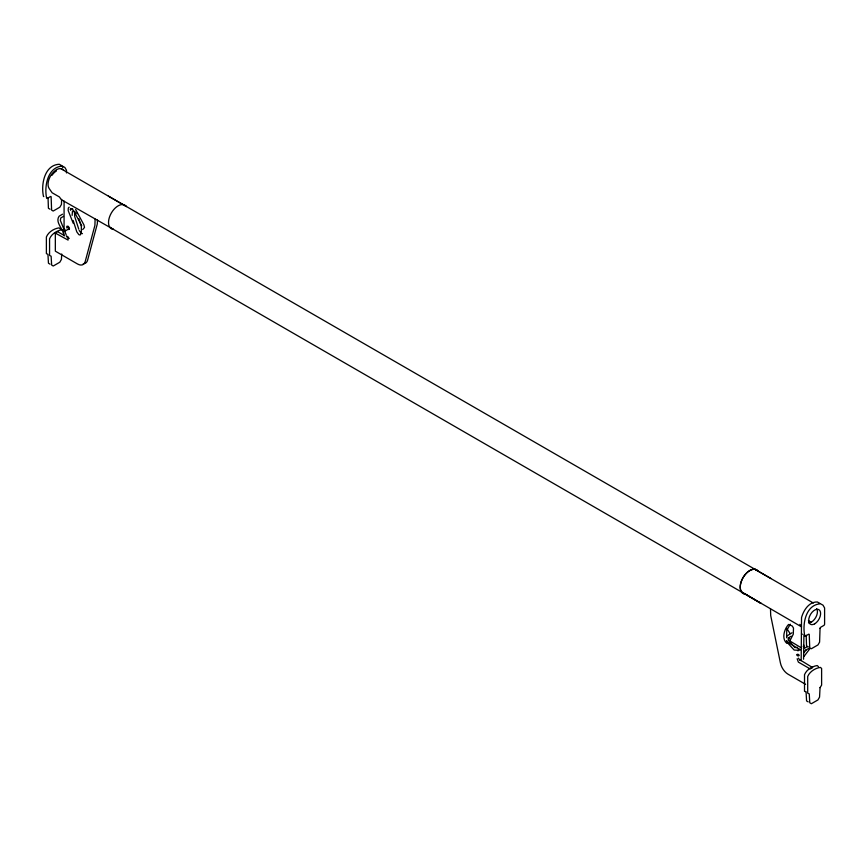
<?xml version="1.0" encoding="UTF-8"?>
<svg xmlns="http://www.w3.org/2000/svg" width="868" height="868" viewBox="0 0 868 868"><rect width="100%" height="100%" fill="white"/><g stroke="black" fill="none" stroke-linecap="round" stroke-linejoin="round"><path stroke-width="1.3" d="M64.08 230.128L64.08 201.105M786.658 637.774L786.723 630.407L790.271 624.2M797.16 658.747L798.354 662.1L810.278 668.989L812.665 667.611L799.905 659.821M798.788 648.906L798.788 650.544L797.551 650.653L799.135 649.731M61.628 199.401L61.454 204.436L59.849 207.202L53.198 211.043L51.603 210.121L51.125 196.819A1.128 0.651 -60 0 0 50.366 196.602L47.382 198.316A1.128 0.651 -60 0 1 46.579 197.861C44.116 186.349 47.664 166.808 62.42 166.113L64.894 167.481L66.467 170.247L66.467 172.938M61.715 253.998L61.422 259.402L59.816 262.223L53.23 266.02L51.635 265.055L51.125 256.179L49.563 255.463L49.563 238.808C51.57 233.839 57.19 230.411 62.268 229.694M70.525 210.284L70.655 208.428L70.243 209.427L71.643 208.754L72.999 209.416L72.424 209.123M64.894 231.159L65.295 230.291L64.514 229.065L63.635 229.174L64.894 231.159L69.505 228.49M803.562 659.224L803.92 634.725M789.381 641.832L793.287 634.183L793.493 628.106L792.3 626.045L788.535 624.472C784.271 629.126 781.33 638.62 786.799 643.362L788.828 642.928M803.952 652.769L806.198 649.806M803.92 656.523L809.931 648.624M69.169 207.148L68.322 208.027L68.16 210.501L73.205 223.25M82.688 229.586L84.532 227.416L83.914 224.866L75.635 209.459M788.231 639.532L789.641 638.436M791.974 632.805L786.603 636.201M788.242 637.958L791.225 636.179M62.539 214.179L59.111 216.219C54.706 222.49 63.776 229.434 64.113 235.695M63.527 216.338L60.771 217.966L60.337 220.363L66.174 234.772M95.111 219.018L94.916 225.333L85.194 261.604A11.251 6.499 60 0 1 77.512 263.981L55.335 251.167L55.335 233.123L57.722 231.745L64.633 235.738M68.42 227.036L66.825 227.958L66.825 226.309L68.051 226.19L69.288 227.72L69.299 229.369L68.062 229.488M804.69 648.146L807.728 646.41M809.193 648.179L805.211 650.392M805.819 691.644L804.517 691.329L804.517 674.675C806.524 669.705 812.144 666.277 817.222 665.561L818.437 666.635M796.325 647.463L797.562 647.365M66.304 235.977L67.997 236.714L68.095 240.078L55.335 233.123M798.104 650.262L794.155 650.056L786.408 641.571M82.46 233.655L81.201 233.242L79.172 230.454M803.139 646.269L804.169 646.758L803.518 644.609M819.848 603.347L817.363 601.98C808.976 601.654 803.464 610.475 801.533 617.604L801.175 660.602L799.884 660.266L798.397 658.107M771.077 578.598L108.424 196.125M754.672 569.18L813.403 603.043M60.695 168.566L126.457 206.584A13.584 7.845 -60 0 0 111.343 213.007A13.584 7.845 -60 0 0 113.328 229.315L61.997 200.052A4.329 2.495 -60 0 1 61.14 199.445L59.436 196.982L52.113 192.761L49.161 188.497A11.924 6.89 -60 0 1 52.275 173.426A11.924 6.89 -60 0 1 63.776 170.345M808.379 620.631L811.515 622.432M109.813 227.286L744.972 593.994A13.584 7.845 -60 0 1 742.986 577.687A13.584 7.845 -60 0 1 758.1 571.263A13.584 7.845 -60 0 0 743.073 577.643A13.584 7.845 -60 0 0 745.059 593.94L801.533 626.87L799.829 624.352M75.169 212.009L72.478 210.87L72.12 215.416M50.019 209.21L48.413 208.287L48.044 197.644M808.151 646.92L806.546 645.987L806.166 635.354M66.945 237.072L69.256 238.396M805.612 684.342L788.101 674.23A11.251 6.499 60 0 1 780.419 662.989L770.697 615.488L770.502 608.956M741.543 591.911L761.127 603.477L745.059 593.94M790.043 641.072L801.696 648.081M788.459 642.743L800.426 649.937M808.184 701.886L806.578 700.932L806.079 692.046M50.051 264.187L48.445 263.221L47.946 254.335L46.384 253.619L46.384 236.964C48.391 232.006 54.011 228.566 59.089 227.861L60.304 228.935M795.11 647.767L788.296 640.193M786.506 640.541L787.645 642.06M786.516 628.161L790.151 633.597M76.644 213.04L77.078 213.712M62.767 167.491L61.715 165.647L59.23 164.269C44.485 164.963 40.937 184.504 43.4 196.027A1.128 0.651 -60 0 0 43.801 196.591M73.661 210.718L81.744 225.778M78.825 218.693L81.342 226.548L81.342 233.329L80.073 235.033L78.814 234.62L76.785 231.832L73.14 220.461M788.209 638.219L788.632 639.51M78.771 229.195L74.713 216.566L74.507 211.51M97.498 220.016L97.303 223.955L87.581 260.226A11.251 6.499 60 0 1 83.263 263.677M63.483 232.049L63.483 234.61M802.325 634.193A1.128 0.651 -60 0 1 801.533 633.727M816.636 608.707A8.441 4.872 -60 0 1 815.692 617.56A8.441 4.872 -60 0 1 808.488 622.823M52.004 175.282A10.405 6.011 -60 0 1 56.442 170.963M820.054 628.291L819.587 642.136L817.981 644.913L811.33 648.754L809.725 647.832L809.258 634.53A1.128 0.651 -60 0 0 808.488 634.302L805.504 636.027A1.128 0.651 -60 0 1 804.712 635.571C802.249 624.049 805.797 604.508 820.542 603.813L823.027 605.191L824.6 607.958L824.6 624.081A1.128 0.651 -60 0 1 823.808 625.459L820.824 627.184A1.128 0.651 -60 0 0 820.054 628.291M820.054 687.651L819.555 697.112L817.949 699.923L811.363 703.731L809.757 702.765L809.258 693.879L807.696 693.163L807.696 676.508C809.703 671.539 815.323 668.11 820.401 667.394L821.616 668.468L821.616 685.123L820.054 687.651M797.139 654.407L796.933 655.405L798.213 656.024L799.211 655.416L798.549 654.418L797.139 654.407M814.651 623.853A8.441 4.872 -60 0 0 819.826 610.54A8.441 4.872 -60 0 0 809.486 616.508A8.441 4.872 -60 0 0 814.651 623.853"/></g></svg>
